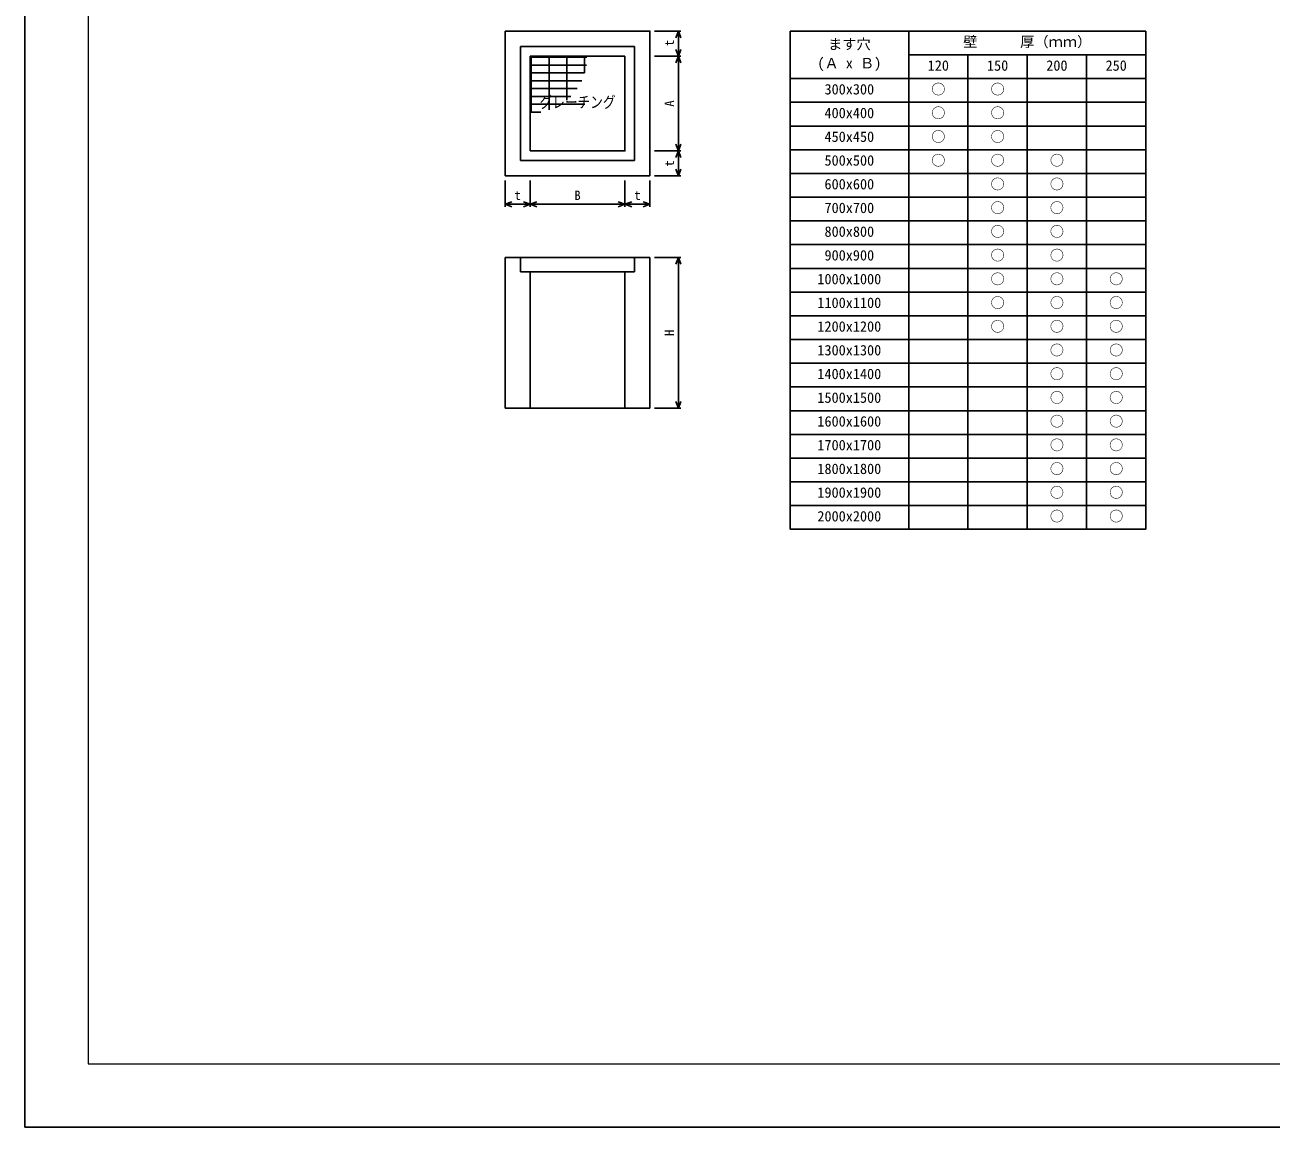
# Model space of a CAD drawing. Units: millimetres, scale not verified. Extents: x -4200 to 4200, y -2970 to 2970.
# Drawn here: x -4200 to -259, y -2970 to 515 of the extents above; entities that cross this region are included whole.
import ezdxf
from ezdxf.enums import TextEntityAlignment as Align

# ---------------------------------------------------------------- set-up
doc = ezdxf.new("R2010")
doc.units = ezdxf.units.MM
doc.header["$LTSCALE"] = 10
for name, color, linetype, lineweight in [('0-0_DIM', 7, 'Continuous', 25), ('0-1_Defpoints', 5, 'Continuous', 25), ('0-2_HATCH', 6, 'Continuous', 25), ('0-3_HYO', 3, 'Continuous', 25), ('0-5_TXT', 7, 'Continuous', 25), ('0-6_WAKU', 3, 'Continuous', 13)]:
    doc.layers.add(name, color=color, linetype=linetype, lineweight=lineweight)
doc.styles.add('ＭＳ ゴシック', font='')
doc.styles.get('ＭＳ ゴシック').set_extended_font_data('MS Gothic')

msp = doc.modelspace()

# ---------------------------------------------------------------- linework, layer by layer
at = {"layer": '0-0_DIM'}
for p, q in [((-2126.25, 494.85), (-2208.75, 494.85)), ((-2133.75, 416.1), (-2133.75, 494.85)), ((-2126.25, 416.1), (-2208.75, 416.1)), ((-2133.75, 116.1), (-2133.75, 416.1)), ((-2126.25, 116.1), (-2208.75, 116.1)), ((-2133.75, 37.35), (-2133.75, 116.1)), ((-2681.25, -60.15), (-2681.25, 22.35)), ((-2602.5, -60.15), (-2602.5, 22.35)), ((-2302.5, -60.15), (-2302.5, 22.35)), ((-2223.75, -60.15), (-2223.75, 22.35)), ((-2126.25, 37.35), (-2208.75, 37.35)), ((-2602.5, -52.65), (-2681.25, -52.65)), ((-2302.5, -52.65), (-2602.5, -52.65)), ((-2223.75, -52.65), (-2302.5, -52.65)), ((-2126.25, -220.85), (-2208.75, -220.85)), ((-2133.75, -220.85), (-2133.75, -697.42)), ((-2126.25, -697.42), (-2208.75, -697.42))]:
    msp.add_line(p, q, dxfattribs=at)
for points in [[(-2141.44, 473.71), (-2133.75, 494.85), (-2126.05, 473.71)], [(-2126.05, 437.25), (-2133.75, 416.1), (-2141.44, 437.25)], [(-2141.44, 394.96), (-2133.75, 416.1), (-2126.05, 394.96)], [(-2126.05, 137.25), (-2133.75, 116.1), (-2141.44, 137.25)], [(-2141.44, 94.96), (-2133.75, 116.1), (-2126.05, 94.96)], [(-2126.05, 58.5), (-2133.75, 37.35), (-2141.44, 58.5)], [(-2660.1, -60.34), (-2681.25, -52.65), (-2660.1, -44.95)], [(-2623.64, -44.95), (-2602.5, -52.65), (-2623.64, -60.34)], [(-2581.35, -60.34), (-2602.5, -52.65), (-2581.35, -44.95)], [(-2323.64, -44.95), (-2302.5, -52.65), (-2323.64, -60.34)], [(-2281.35, -60.34), (-2302.5, -52.65), (-2281.35, -44.95)], [(-2244.89, -44.95), (-2223.75, -52.65), (-2244.89, -60.34)], [(-2141.44, -241.99), (-2133.75, -220.85), (-2126.05, -241.99)], [(-2126.05, -676.28), (-2133.75, -697.42), (-2141.44, -676.28)]]:
    msp.add_lwpolyline(points, dxfattribs=at)
at = {"layer": '0-1_Defpoints'}
msp.add_lwpolyline([(-4200, -2970), (4200, -2970), (4200, 2970), (-4200, 2970)], close=True, dxfattribs=at)
at = {"layer": '0-2_HATCH'}
for p, q in [((-2681.25, 494.85), (-2681.25, 37.35)), ((-2632.5, 446.1), (-2272.5, 446.1)), ((-2632.5, 86.1), (-2632.5, 446.1)), ((-2272.5, 446.1), (-2272.5, 86.1)), ((-2602.5, 116.1), (-2602.5, 416.1)), ((-2602.5, 416.1), (-2302.5, 416.1)), ((-2598.75, 412.35), (-2598.75, 236.49)), ((-2598.75, 412.35), (-2422.89, 412.35)), ((-2542.5, 412.35), (-2542.5, 245.73)), ((-2486.25, 412.35), (-2486.25, 277.19)), ((-2430, 412.35), (-2430, 362.85)), ((-2598.75, 387.6), (-2424.64, 387.6)), ((-2598.75, 362.85), (-2430, 362.85)), ((-2598.75, 338.1), (-2439.33, 338.1)), ((-2598.75, 313.35), (-2453.4, 313.35)), ((-2598.75, 288.6), (-2473.8, 288.6)), ((-2598.75, 263.85), (-2429.71, 263.85)), ((-2598.75, 239.1), (-2568.56, 239.1)), ((-2272.5, 86.1), (-2632.5, 86.1)), ((-2681.25, 37.35), (-2223.75, 37.35)), ((-2223.75, -220.85), (-2681.25, -220.85)), ((-2681.25, -697.42), (-2681.25, -220.85)), ((-2632.5, -265.85), (-2632.5, -220.85)), ((-2272.5, -265.85), (-2272.5, -220.85)), ((-2223.75, -697.42), (-2223.75, -220.85)), ((-2272.5, -265.85), (-2632.5, -265.85)), ((-2602.5, -265.85), (-2602.5, -697.42)), ((-2302.5, -265.85), (-2302.5, -697.42)), ((-2223.75, -697.42), (-2681.25, -697.42))]:
    msp.add_line(p, q, dxfattribs=at)
for points in [[(-2681.25, 494.85), (-2223.75, 494.85), (-2223.75, 37.35)], [(-2302.5, 416.1), (-2302.5, 116.1), (-2602.5, 116.1)]]:
    msp.add_lwpolyline(points, dxfattribs=at)
at = {"layer": '0-3_HYO'}
for p, q in [((-1780.35, 494.85), (-1780.35, -1080.15)), ((-1780.35, 494.85), (-655.35, 494.85)), ((-1405.35, 494.85), (-1405.35, -1080.15)), ((-655.35, 494.85), (-655.35, -1080.15)), ((-1405.35, 419.85), (-655.35, 419.85)), ((-1217.85, 419.85), (-1217.85, -1080.15)), ((-1030.35, 419.85), (-1030.35, -1080.15)), ((-842.85, 419.85), (-842.85, -1080.15)), ((-1780.35, 344.85), (-655.35, 344.85)), ((-1780.35, 269.85), (-655.35, 269.85)), ((-1780.35, 194.85), (-655.35, 194.85)), ((-1780.35, 119.85), (-655.35, 119.85)), ((-1780.35, 44.85), (-655.35, 44.85)), ((-1780.35, -30.15), (-655.35, -30.15)), ((-1780.35, -105.15), (-655.35, -105.15)), ((-1780.35, -180.15), (-655.35, -180.15)), ((-1780.35, -255.15), (-655.35, -255.15)), ((-1780.35, -330.15), (-655.35, -330.15)), ((-1780.35, -405.15), (-655.35, -405.15)), ((-1780.35, -480.15), (-655.35, -480.15)), ((-1780.35, -555.15), (-655.35, -555.15)), ((-1780.35, -630.15), (-655.35, -630.15)), ((-1780.35, -705.15), (-655.35, -705.15)), ((-1780.35, -780.15), (-655.35, -780.15)), ((-1780.35, -855.15), (-655.35, -855.15)), ((-1780.35, -930.15), (-655.35, -930.15)), ((-1780.35, -1005.15), (-655.35, -1005.15)), ((-1780.35, -1080.15), (-655.35, -1080.15))]:
    msp.add_line(p, q, dxfattribs=at)
at = {"layer": '0-6_WAKU'}
msp.add_lwpolyline([(-4000, -2770), (4000, -2770), (4000, 2770), (-4000, 2770)], close=True, dxfattribs=at)

# ---------------------------------------------------------------- texts
at = {"layer": '0-0_DIM', "style": 'ＭＳ ゴシック'}
for s, p in [('t', (-2138.75, 447.67)), ('A', (-2138.75, 256.1)), ('t', (-2138.75, 66.73)), ('H', (-2138.75, -469.13))]:
    msp.add_text(s, height=29.33, rotation=90, dxfattribs=at).set_placement(p, align=Align.BOTTOM_LEFT)
for s, p in [('t', (-2651.87, -47.65)), ('B', (-2462.5, -47.65)), ('t', (-2273.12, -47.65))]:
    msp.add_text(s, height=29.33, dxfattribs=at).set_placement(p, align=Align.BOTTOM_LEFT)
at = {"layer": '0-5_TXT', "style": 'ＭＳ ゴシック'}
for s, p in [('ます穴', (-1660.35, 427.35)), ('壁\u3000\u3000\u3000厚（ｍｍ）', (-1232.85, 434.85)), ('(Ａ x Ｂ)', (-1694.1, 367.35)), ('120', (-1345.35, 359.85)), ('150', (-1157.85, 359.85)), ('200', (-970.35, 359.85)), ('250', (-782.85, 359.85)), ('300x300', (-1671.6, 284.85)), ('○', (-1334.1, 284.85)), ('○', (-1146.6, 284.85)), ('400x400', (-1671.6, 209.85)), ('○', (-1334.1, 209.85)), ('○', (-1146.6, 209.85)), ('450x450', (-1671.6, 134.85)), ('○', (-1334.1, 134.85)), ('○', (-1146.6, 134.85)), ('500x500', (-1671.6, 59.85)), ('○', (-1334.1, 59.85)), ('○', (-1146.6, 59.85)), ('○', (-959.1, 59.85)), ('600x600', (-1671.6, -15.15)), ('○', (-1146.6, -15.15)), ('○', (-959.1, -15.15)), ('700x700', (-1671.6, -90.15)), ('○', (-1146.6, -90.15)), ('○', (-959.1, -90.15)), ('○', (-1146.6, -165.15)), ('○', (-959.1, -165.15)), ('800x800', (-1671.6, -165.15)), ('○', (-1146.6, -240.15)), ('○', (-959.1, -240.15)), ('900x900', (-1671.6, -240.15)), ('1000x1000', (-1694.1, -315.15)), ('○', (-1146.6, -315.15)), ('○', (-959.1, -315.15)), ('○', (-771.6, -315.15)), ('1100x1100', (-1694.1, -390.15)), ('○', (-1146.6, -390.15)), ('○', (-959.1, -390.15)), ('○', (-771.6, -390.15)), ('1200x1200', (-1694.1, -465.15)), ('○', (-1146.6, -465.15)), ('○', (-959.1, -465.15)), ('○', (-771.6, -465.15)), ('1300x1300', (-1694.1, -540.15)), ('○', (-959.1, -540.15)), ('○', (-771.6, -540.15)), ('1400x1400', (-1694.1, -615.15)), ('○', (-959.1, -615.15)), ('○', (-771.6, -615.15)), ('1500x1500', (-1694.1, -690.15)), ('○', (-959.1, -690.15)), ('○', (-771.6, -690.15)), ('1600x1600', (-1694.1, -765.15)), ('○', (-959.1, -765.15)), ('○', (-771.6, -765.15)), ('1700x1700', (-1694.1, -840.15)), ('○', (-959.1, -840.15)), ('○', (-771.6, -840.15)), ('1800x1800', (-1694.1, -915.15)), ('○', (-959.1, -915.15)), ('○', (-771.6, -915.15)), ('○', (-959.1, -990.15)), ('○', (-771.6, -990.15)), ('1900x1900', (-1694.1, -990.15)), ('2000x2000', (-1694.1, -1065.15)), ('○', (-959.1, -1065.15)), ('○', (-771.6, -1065.15))]:
    msp.add_text(s, height=32.99, dxfattribs=at).set_placement(p, align=Align.BOTTOM_LEFT)
at = {"layer": '0-5_TXT', "style": 'ＭＳ ゴシック', "width": 0.8}
msp.add_text('グレーチング', height=36.66, dxfattribs=at).set_placement((-2572.5, 241.1), align=Align.BOTTOM_LEFT)

doc.saveas('drawing.dxf')
